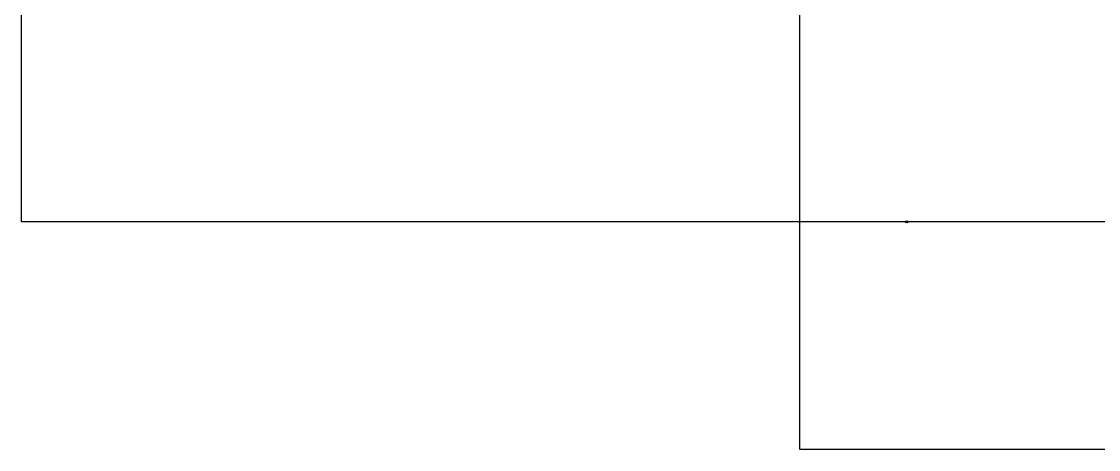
# Model space of a CAD drawing. Header units: metres. Extents: x -2743 to 126, y 13412 to 13916.
# Drawn here: x -2250 to -2006.7, y 13548.6 to 13645.3 of the extents above; entities that cross this region are included whole.
import ezdxf

# ---------------------------------------------------------------- set-up
doc = ezdxf.new("R2010")
doc.units = ezdxf.units.M
for name, color, linetype in [('output[1-12]_brd$0$Координатные кресты', 7, 'Continuous'), ('output[1-12]_brd$0$Рамки', 7, 'Continuous'), ('output[23]_brd$0$Координатные кресты', 7, 'Continuous'), ('output[23]_brd$0$Рамки', 7, 'Continuous')]:
    doc.layers.add(name, color=color, linetype=linetype)

msp = doc.modelspace()

# ---------------------------------------------------------------- linework, layer by layer
at = {"layer": 'output[1-12]_brd$0$Координатные кресты'}
msp.add_circle((-2050, 13600), 0.25, dxfattribs=at)
at = {"layer": 'output[1-12]_brd$0$Рамки'}
msp.add_lwpolyline([(-2250, 13600), (-2250, 13850), (-2000, 13850), (-2000, 13600), (-2250, 13600)], dxfattribs=at)
at = {"layer": 'output[23]_brd$0$Координатные кресты'}
msp.add_circle((-2050, 13600), 0.25, dxfattribs=at)
at = {"layer": 'output[23]_brd$0$Рамки'}
msp.add_lwpolyline([(-2074.16, 13548.59), (-2074.16, 13798.59), (-1824.16, 13798.59), (-1824.16, 13548.59), (-2074.16, 13548.59)], dxfattribs=at)

doc.saveas('drawing.dxf')
